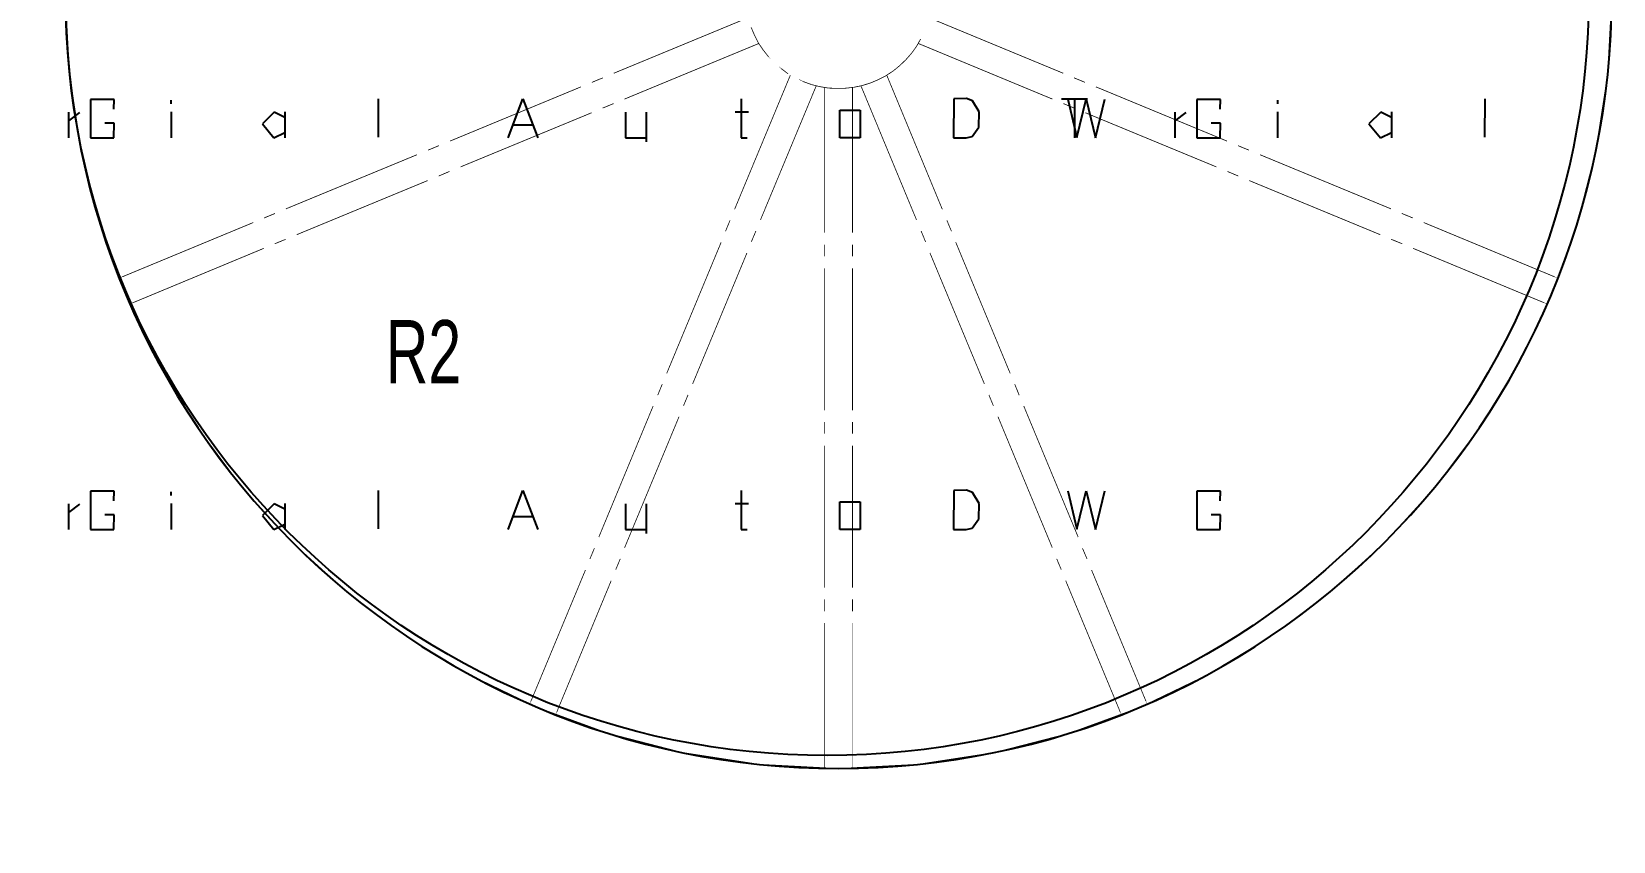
# Model space of a CAD drawing. Extents: x 0 to 595, y -1 to 841.
# Drawn here: x 305.9 to 475.9, y 260.9 to 347.9 of the extents above; entities that cross this region are included whole.
import ezdxf

# ---------------------------------------------------------------- set-up
doc = ezdxf.new("R2010")
doc.units = 0
doc.header["$MEASUREMENT"] = 0
doc.header["$XCLIPFRAME"] = 2
doc.linetypes.add('atContinuous2', pattern=[0])
for name, color, linetype in [('at_Entity', 7, 'Continuous'), ('at_Rect', 7, 'Continuous'), ('at_Solid', 7, 'Continuous'), ('at_Text', 7, 'Continuous')]:
    doc.layers.add(name, color=color, linetype=linetype)
picture_1 = doc.add_image_def('image1.jpg', size_in_pixel=(1446, 2048))

msp = doc.modelspace()

# ---------------------------------------------------------------- linework, layer by layer
at = {"color": 28}
for p, q in [((314.76, 340.57), (312.22, 340.57)), ((312.22, 340.57), (312.22, 336.43)), ((314.73, 339.51), (314.76, 340.57)), ((314.76, 338), (313.75, 338)), ((314.73, 336.43), (314.76, 338)), ((312.22, 336.43), (314.73, 336.43))]:
    msp.add_line(p, q, dxfattribs=at)
at = {"layer": 'at_Entity', "color": 28}
for p, q in [((416.56, 340.63), (419.34, 340.63)), ((417.94, 340.63), (417.94, 336.43)), ((439.79, 340.1), (439.79, 340.48)), ((462.03, 340.62), (462.02, 336.51)), ((428.75, 339.2), (428.75, 336.43)), ((428.78, 338.27), (429.96, 339.16)), ((439.78, 339.22), (439.78, 336.43)), ((450.85, 339.2), (449.59, 337.94)), ((452.02, 338.61), (450.85, 339.2)), ((452, 339.22), (452, 336.45)), ((449.59, 337.94), (450.82, 336.43)), ((450.82, 336.43), (452.02, 337.03)), ((320.9, 298.03), (320.9, 298.4)), ((343.14, 298.54), (343.12, 294.43)), ((309.86, 297.13), (309.86, 294.35)), ((309.89, 296.19), (311.07, 297.08)), ((320.88, 297.14), (320.88, 294.35)), ((331.96, 297.13), (330.7, 295.87)), ((330.7, 295.87), (331.93, 294.35)), ((333.12, 296.53), (331.96, 297.13)), ((333.11, 297.14), (333.11, 294.37)), ((331.93, 294.35), (333.12, 294.95))]:
    msp.add_line(p, q, dxfattribs=at)
at = {"layer": 'at_Entity', "color": 7}
for points in [[(475.68, 351.74, 0.0822, 0.0822, 0), (475.23, 343.23, 0.0822, 0.0822, 0), (473.95, 334.97, 0.0822, 0.0822, 0), (471.9, 327.01, 0.0822, 0.0822, 0), (469.1, 319.37, 0.0822, 0.0822, 0), (465.61, 312.12, 0.0822, 0.0822, 0), (461.46, 305.28, 0.0822, 0.0822, 0), (456.68, 298.9, 0.0822, 0.0822, 0), (451.33, 293.01, 0.0822, 0.0822, 0), (445.44, 287.66, 0.0822, 0.0822, 0), (439.06, 282.89, 0.0822, 0.0822, 0), (432.22, 278.74, 0.0822, 0.0822, 0), (424.96, 275.24, 0.0822, 0.0822, 0), (417.33, 272.45, 0.0822, 0.0822, 0), (409.37, 270.4, 0.0822, 0.0822, 0), (401.11, 269.13, 0.0822, 0.0822, 0), (392.59, 268.68, 0.0822, 0.0822, 0), (384.08, 269.13, 0.0822, 0.0822, 0), (375.82, 270.4, 0.0822, 0.0822, 0), (367.85, 272.46, 0.0822, 0.0822, 0), (360.22, 275.25, 0.0822, 0.0822, 0), (352.97, 278.75, 0.0822, 0.0822, 0), (346.13, 282.9, 0.0822, 0.0822, 0), (339.75, 287.67, 0.0822, 0.0822, 0), (333.86, 293.02, 0.0822, 0.0822, 0), (328.51, 298.91, 0.0822, 0.0822, 0), (323.74, 305.3, 0.0822, 0.0822, 0), (319.59, 312.14, 0.0822, 0.0822, 0), (316.09, 319.39, 0.0822, 0.0822, 0), (313.3, 327.03, 0.0822, 0.0822, 0), (311.25, 334.99, 0.0822, 0.0822, 0), (309.98, 343.25, 0.0822, 0.0822, 0), (309.52, 351.76, 0.0822, 0.0822, 0)], [(382.89, 349.35, 0.0822, 0.0822, 0), (368.45, 343.38, 0.0822, 0.0822, 0)], [(402.31, 349.35, 0.0822, 0.0822, 0), (416.74, 343.38, 0.0822, 0.0822, 0)], [(383.57, 347.46, 0.0822, 0.0822, 0), (383.21, 348.31, 0.0822, 0.0822, 0)], [(383.99, 346.64, 0.0822, 0.0822, 0), (383.57, 347.46, 0.0822, 0.0822, 0)], [(401.42, 347.06, 0.0822, 0.0822, 0), (401, 346.3, 0.0822, 0.0822, 0)], [(384.04, 346.58, 0.0822, 0.0822, 0), (369.59, 340.6, 0.0822, 0.0822, 0)], [(384.5, 345.88, 0.0822, 0.0822, 0), (383.99, 346.64, 0.0822, 0.0822, 0)], [(385.07, 345.16, 0.0822, 0.0822, 0), (384.5, 345.88, 0.0822, 0.0822, 0)], [(385.26, 344.94, 0.0285, 0.0285, 0), (385.07, 345.16, 0.0285, 0.0285, 0)], [(400.47, 345.56, 0.0822, 0.0822, 0), (399.86, 344.86, 0.0822, 0.0822, 0)], [(401, 346.3, 0.0822, 0.0822, 0), (400.47, 345.56, 0.0822, 0.0822, 0)], [(401.17, 346.58, 0.0822, 0.0822, 0), (415.59, 340.6, 0.0822, 0.0822, 0)], [(386.43, 343.89, 0.0301, 0.0301, 0), (386.2, 344.08, 0.0301, 0.0301, 0)], [(387.17, 343.33, 0.0822, 0.0822, 0), (386.43, 343.89, 0.0822, 0.0822, 0)], [(387.21, 343.31, 0.00474, 0.00474, 0), (387.17, 343.33, 0.00474, 0.00474, 0)], [(398.48, 343.63, 0.0822, 0.0822, 0), (397.7, 343.12, 0.0822, 0.0822, 0)], [(399.2, 344.22, 0.0822, 0.0822, 0), (398.48, 343.63, 0.0822, 0.0822, 0)], [(399.86, 344.86, 0.0822, 0.0822, 0), (399.2, 344.22, 0.0822, 0.0822, 0)], [(364.93, 341.92, 0.0822, 0.0822, 0), (350.85, 336.09, 0.0822, 0.0822, 0)], [(367.28, 342.89, 0.0822, 0.0822, 0), (366.1, 342.4, 0.0822, 0.0822, 0)], [(387.42, 343.17, 0.0822, 0.0822, 0), (381.43, 328.76, 0.0822, 0.0822, 0)], [(390.2, 342.02, 0.0822, 0.0822, 0), (384.21, 327.62, 0.0822, 0.0822, 0)], [(388.8, 342.49, 0.0521, 0.0521, 0), (388.34, 342.72, 0.0521, 0.0521, 0)], [(389.67, 342.17, 0.0822, 0.0822, 0), (388.8, 342.49, 0.0822, 0.0822, 0)], [(390.58, 341.94, 0.0822, 0.0822, 0), (389.67, 342.17, 0.0822, 0.0822, 0)], [(391.49, 341.79, 0.0822, 0.0822, 0), (390.58, 341.94, 0.0822, 0.0822, 0)], [(391.11, 341.85, 0.0822, 0.0822, 0), (391.11, 326.24, 0.0822, 0.0822, 0)], [(392.4, 341.75, 0.0822, 0.0822, 0), (391.49, 341.79, 0.0822, 0.0822, 0)], [(393.33, 341.77, 0.0822, 0.0822, 0), (392.4, 341.75, 0.0822, 0.0822, 0)], [(394.24, 341.87, 0.0822, 0.0822, 0), (393.33, 341.77, 0.0822, 0.0822, 0)], [(394.1, 341.85, 0.0822, 0.0822, 0), (394.1, 326.24, 0.0822, 0.0822, 0)], [(395.16, 342.06, 0.0822, 0.0822, 0), (394.24, 341.87, 0.0822, 0.0822, 0)], [(395.01, 342.02, 0.0822, 0.0822, 0), (400.98, 327.62, 0.0822, 0.0822, 0)], [(396.04, 342.34, 0.0822, 0.0822, 0), (395.16, 342.06, 0.0822, 0.0822, 0)], [(396.89, 342.7, 0.0822, 0.0822, 0), (396.04, 342.34, 0.0822, 0.0822, 0)], [(397.7, 343.12, 0.0822, 0.0822, 0), (396.89, 342.7, 0.0822, 0.0822, 0)], [(397.78, 343.17, 0.0822, 0.0822, 0), (403.75, 328.76, 0.0822, 0.0822, 0)], [(417.9, 342.89, 0.0822, 0.0822, 0), (419.09, 342.4, 0.0822, 0.0822, 0)], [(420.25, 341.92, 0.0822, 0.0822, 0), (434.34, 336.09, 0.0822, 0.0822, 0)], [(368.43, 340.12, 0.0822, 0.0822, 0), (367.24, 339.63, 0.0822, 0.0822, 0)], [(416.76, 340.12, 0.0822, 0.0822, 0), (417.94, 339.63, 0.0822, 0.0822, 0)], [(366.08, 339.14, 0.0822, 0.0822, 0), (351.99, 333.32, 0.0822, 0.0822, 0)], [(419.11, 339.14, 0.0822, 0.0822, 0), (433.19, 333.32, 0.0822, 0.0822, 0)], [(349.66, 335.6, 0.0822, 0.0822, 0), (348.5, 335.12, 0.0822, 0.0822, 0)], [(435.52, 335.6, 0.0822, 0.0822, 0), (436.69, 335.12, 0.0822, 0.0822, 0)], [(347.31, 334.63, 0.0822, 0.0822, 0), (333.22, 328.81, 0.0822, 0.0822, 0)], [(437.88, 334.63, 0.0822, 0.0822, 0), (451.96, 328.81, 0.0822, 0.0822, 0)], [(348.45, 331.85, 0.0822, 0.0822, 0), (334.37, 326.03, 0.0822, 0.0822, 0)], [(350.8, 332.83, 0.0822, 0.0822, 0), (349.64, 332.34, 0.0822, 0.0822, 0)], [(434.38, 332.83, 0.0822, 0.0822, 0), (435.55, 332.34, 0.0822, 0.0822, 0)], [(436.73, 331.85, 0.0822, 0.0822, 0), (450.82, 326.03, 0.0822, 0.0822, 0)], [(332.06, 328.32, 0.0822, 0.0822, 0), (330.87, 327.83, 0.0822, 0.0822, 0)], [(453.12, 328.32, 0.0822, 0.0822, 0), (454.31, 327.83, 0.0822, 0.0822, 0)], [(329.71, 327.34, 0.0822, 0.0822, 0), (315.62, 321.5, 0.0822, 0.0822, 0)], [(380.94, 327.58, 0.0822, 0.0822, 0), (380.46, 326.41, 0.0822, 0.0822, 0)], [(383.72, 326.43, 0.0822, 0.0822, 0), (383.23, 325.27, 0.0822, 0.0822, 0)], [(401.47, 326.43, 0.0822, 0.0822, 0), (401.95, 325.27, 0.0822, 0.0822, 0)], [(404.24, 327.58, 0.0822, 0.0822, 0), (404.73, 326.41, 0.0822, 0.0822, 0)], [(455.48, 327.34, 0.0822, 0.0822, 0), (469.56, 321.5, 0.0822, 0.0822, 0)], [(333.2, 325.54, 0.0822, 0.0822, 0), (332.02, 325.06, 0.0822, 0.0822, 0)], [(379.99, 325.23, 0.0822, 0.0822, 0), (374.14, 311.14, 0.0822, 0.0822, 0)], [(391.11, 324.97, 0.0822, 0.0822, 0), (391.11, 323.7, 0.0822, 0.0822, 0)], [(394.1, 324.97, 0.0822, 0.0822, 0), (394.1, 323.7, 0.0822, 0.0822, 0)], [(405.19, 325.23, 0.0822, 0.0822, 0), (411.04, 311.14, 0.0822, 0.0822, 0)], [(451.98, 325.54, 0.0822, 0.0822, 0), (453.17, 325.06, 0.0822, 0.0822, 0)], [(330.85, 324.57, 0.0822, 0.0822, 0), (316.77, 318.72, 0.0822, 0.0822, 0)], [(382.76, 324.08, 0.0822, 0.0822, 0), (376.92, 310, 0.0822, 0.0822, 0)], [(402.42, 324.08, 0.0822, 0.0822, 0), (408.27, 310, 0.0822, 0.0822, 0)], [(454.33, 324.57, 0.0822, 0.0822, 0), (468.42, 318.72, 0.0822, 0.0822, 0)], [(315.62, 321.5, 0.0382, 0.0382, 0), (315.26, 321.37, 0.0382, 0.0382, 0)], [(391.11, 322.43, 0.0822, 0.0822, 0), (391.11, 307.18, 0.0822, 0.0822, 0)], [(394.1, 322.43, 0.0822, 0.0822, 0), (394.1, 307.18, 0.0822, 0.0822, 0)], [(469.56, 321.5, 0.0382, 0.0382, 0), (469.92, 321.37, 0.0382, 0.0382, 0)], [(316.77, 318.72, 0.0382, 0.0382, 0), (316.41, 318.6, 0.0382, 0.0382, 0)], [(468.42, 318.72, 0.0382, 0.0382, 0), (468.78, 318.6, 0.0382, 0.0382, 0)], [(373.66, 309.98, 0.0822, 0.0822, 0), (373.17, 308.79, 0.0822, 0.0822, 0)], [(411.53, 309.98, 0.0822, 0.0822, 0), (412.01, 308.79, 0.0822, 0.0822, 0)], [(372.68, 307.63, 0.0822, 0.0822, 0), (366.84, 293.54, 0.0822, 0.0822, 0)], [(376.43, 308.83, 0.0822, 0.0822, 0), (375.94, 307.65, 0.0822, 0.0822, 0)], [(408.75, 308.83, 0.0822, 0.0822, 0), (409.24, 307.65, 0.0822, 0.0822, 0)], [(412.5, 307.63, 0.0822, 0.0822, 0), (418.35, 293.54, 0.0822, 0.0822, 0)], [(375.46, 306.48, 0.0822, 0.0822, 0), (369.61, 292.4, 0.0822, 0.0822, 0)], [(391.11, 305.91, 0.0822, 0.0822, 0), (391.11, 304.64, 0.0822, 0.0822, 0)], [(394.1, 305.91, 0.0822, 0.0822, 0), (394.1, 304.64, 0.0822, 0.0822, 0)], [(409.73, 306.48, 0.0822, 0.0822, 0), (415.57, 292.4, 0.0822, 0.0822, 0)], [(391.11, 303.37, 0.0822, 0.0822, 0), (391.11, 288.12, 0.0822, 0.0822, 0)], [(394.1, 303.37, 0.0822, 0.0822, 0), (394.1, 288.12, 0.0822, 0.0822, 0)], [(366.37, 292.35, 0.0822, 0.0822, 0), (365.88, 291.19, 0.0822, 0.0822, 0)], [(418.81, 292.35, 0.0822, 0.0822, 0), (419.3, 291.19, 0.0822, 0.0822, 0)], [(369.15, 291.21, 0.0822, 0.0822, 0), (368.66, 290.05, 0.0822, 0.0822, 0)], [(416.04, 291.21, 0.0822, 0.0822, 0), (416.53, 290.05, 0.0822, 0.0822, 0)], [(365.4, 290, 0.0822, 0.0822, 0), (359.55, 275.92, 0.0822, 0.0822, 0)], [(419.79, 290, 0.0822, 0.0822, 0), (425.63, 275.92, 0.0822, 0.0822, 0)], [(368.17, 288.86, 0.0822, 0.0822, 0), (362.33, 274.77, 0.0822, 0.0822, 0)], [(417.01, 288.86, 0.0822, 0.0822, 0), (422.86, 274.77, 0.0822, 0.0822, 0)], [(391.11, 286.85, 0.0822, 0.0822, 0), (391.11, 285.58, 0.0822, 0.0822, 0)], [(394.1, 286.85, 0.0822, 0.0822, 0), (394.1, 285.58, 0.0822, 0.0822, 0)], [(391.11, 284.31, 0.0381, 0.0381, 0), (391.11, 269.06, 0.0381, 0.0381, 0), (391.11, 268.68, 0.0381, 0.0381, 0)], [(394.1, 284.31, 0.0381, 0.0381, 0), (394.1, 269.06, 0.0381, 0.0381, 0), (394.1, 268.68, 0.0381, 0.0381, 0)], [(359.55, 275.92, 0.037, 0.037, 0), (359.4, 275.58, 0.037, 0.037, 0)], [(425.63, 275.92, 0.037, 0.037, 0), (425.78, 275.58, 0.037, 0.037, 0)], [(362.33, 274.77, 0.037, 0.037, 0), (362.18, 274.44, 0.037, 0.037, 0)], [(422.86, 274.77, 0.037, 0.037, 0), (423.01, 274.44, 0.037, 0.037, 0)]]:
    msp.add_lwpolyline(points, format="xyseb", dxfattribs=at)
at = {"layer": 'at_Entity', "color": 7, "linetype": 'atContinuous2'}
msp.add_circle((391.38, 351.92), 81.84, dxfattribs=at)
for centre, start, end in [((392.68, 351.82), 180.038, 269.9408), ((392.54, 351.83), 270.0379, 359.9408)]:
    msp.add_arc(centre, 83.14, start, end, dxfattribs=at)
at = {"layer": 'at_Rect', "color": 28}
for p, q in [((320.9, 340.1), (320.9, 340.48)), ((343.14, 340.62), (343.12, 336.51)), ((309.86, 339.2), (309.86, 336.43)), ((309.89, 338.27), (311.07, 339.16)), ((320.88, 339.22), (320.88, 336.43)), ((331.96, 339.2), (330.7, 337.94)), ((333.12, 338.61), (331.96, 339.2)), ((333.11, 339.22), (333.11, 336.45)), ((330.7, 337.94), (331.93, 336.43)), ((331.93, 336.43), (333.12, 337.03))]:
    msp.add_line(p, q, dxfattribs=at)
at = {"layer": 'at_Solid', "color": 28}
for p, q in [((357.09, 294.35), (358.69, 298.56)), ((358.69, 298.56), (360.3, 294.35)), ((382.12, 298.56), (382.12, 294.35)), ((404.98, 298.56), (404.96, 294.35)), ((406.36, 298.57), (404.98, 298.56)), ((406.98, 298.34), (406.36, 298.57)), ((407.72, 297.17), (406.98, 298.34)), ((417.22, 298.53), (418.21, 294.4)), ((418.21, 294.4), (419.21, 298.51)), ((419.21, 298.51), (420.21, 294.35)), ((420.21, 294.35), (421.21, 298.53)), ((433.65, 298.49), (431.11, 298.49)), ((431.11, 298.49), (431.11, 294.35)), ((433.62, 297.43), (433.65, 298.49)), ((357.68, 295.75), (359.69, 295.75)), ((369.71, 297.13), (369.71, 294.35)), ((371.92, 297.13), (371.92, 293.93)), ((381.51, 297.15), (382.93, 297.15)), ((392.74, 297.33), (394.91, 297.33)), ((392.74, 294.35), (392.74, 297.33)), ((394.91, 297.33), (394.91, 294.35)), ((407.69, 295.49), (407.72, 297.17)), ((433.65, 295.93), (432.64, 295.93)), ((433.62, 294.35), (433.65, 295.93)), ((369.71, 294.35), (371.92, 294.35)), ((382.12, 294.35), (382.79, 294.35)), ((394.91, 294.35), (392.74, 294.35)), ((404.96, 294.35), (406.33, 294.35)), ((406.33, 294.35), (406.97, 294.52)), ((406.97, 294.52), (407.69, 295.49)), ((431.11, 294.35), (433.62, 294.35))]:
    msp.add_line(p, q, dxfattribs=at)
at = {"layer": 'at_Text', "color": 28}
for p, q in [((357.09, 336.43), (358.69, 340.63)), ((358.69, 340.63), (360.3, 336.43)), ((382.12, 340.63), (382.12, 336.43)), ((404.98, 340.63), (404.96, 336.43)), ((406.36, 340.65), (404.98, 340.63)), ((406.98, 340.42), (406.36, 340.65)), ((407.72, 339.24), (406.98, 340.42)), ((417.22, 340.61), (418.21, 336.48)), ((418.21, 336.48), (419.21, 340.59)), ((419.21, 340.59), (420.21, 336.43)), ((420.21, 336.43), (421.21, 340.61)), ((433.65, 340.57), (431.11, 340.57)), ((431.11, 340.57), (431.11, 336.43)), ((433.62, 339.51), (433.65, 340.57)), ((369.71, 339.21), (369.71, 336.43)), ((371.92, 339.21), (371.92, 336.01)), ((381.51, 339.23), (382.93, 339.23)), ((392.74, 339.41), (394.91, 339.41)), ((392.74, 336.43), (392.74, 339.41)), ((394.91, 339.41), (394.91, 336.43)), ((407.69, 337.57), (407.72, 339.24)), ((357.68, 337.83), (359.69, 337.83)), ((406.33, 336.43), (406.97, 336.6)), ((406.97, 336.6), (407.69, 337.57)), ((433.65, 338), (432.64, 338)), ((433.62, 336.43), (433.65, 338)), ((369.71, 336.43), (371.92, 336.43)), ((382.12, 336.43), (382.79, 336.43)), ((394.91, 336.43), (392.74, 336.43)), ((404.96, 336.43), (406.33, 336.43)), ((431.11, 336.43), (433.62, 336.43)), ((314.76, 298.49), (312.22, 298.49)), ((312.22, 298.49), (312.22, 294.35)), ((314.73, 297.43), (314.76, 298.49)), ((314.76, 295.93), (313.75, 295.93)), ((314.73, 294.35), (314.76, 295.93)), ((312.22, 294.35), (314.73, 294.35))]:
    msp.add_line(p, q, dxfattribs=at)

# ---------------------------------------------------------------- texts
at = {"layer": 'at_Text', "color": 7, "width": 0.7}
msp.add_text('R2', height=6.778, rotation=0.0006, dxfattribs=at).set_placement((343.94, 310.08))

# ---------------------------------------------------------------- pictures from other files: only their frames are drawn
image = msp.add_image(picture_1, insert=(0, 0.01), size_in_units=(594.46, 841.54))
image.set_boundary_path([(0.026, 2047.983), (1446.026, 2047.983), (1446.026, -0.017), (0.026, -0.017), (0.026, 2047.983)])

doc.saveas('drawing.dxf')
